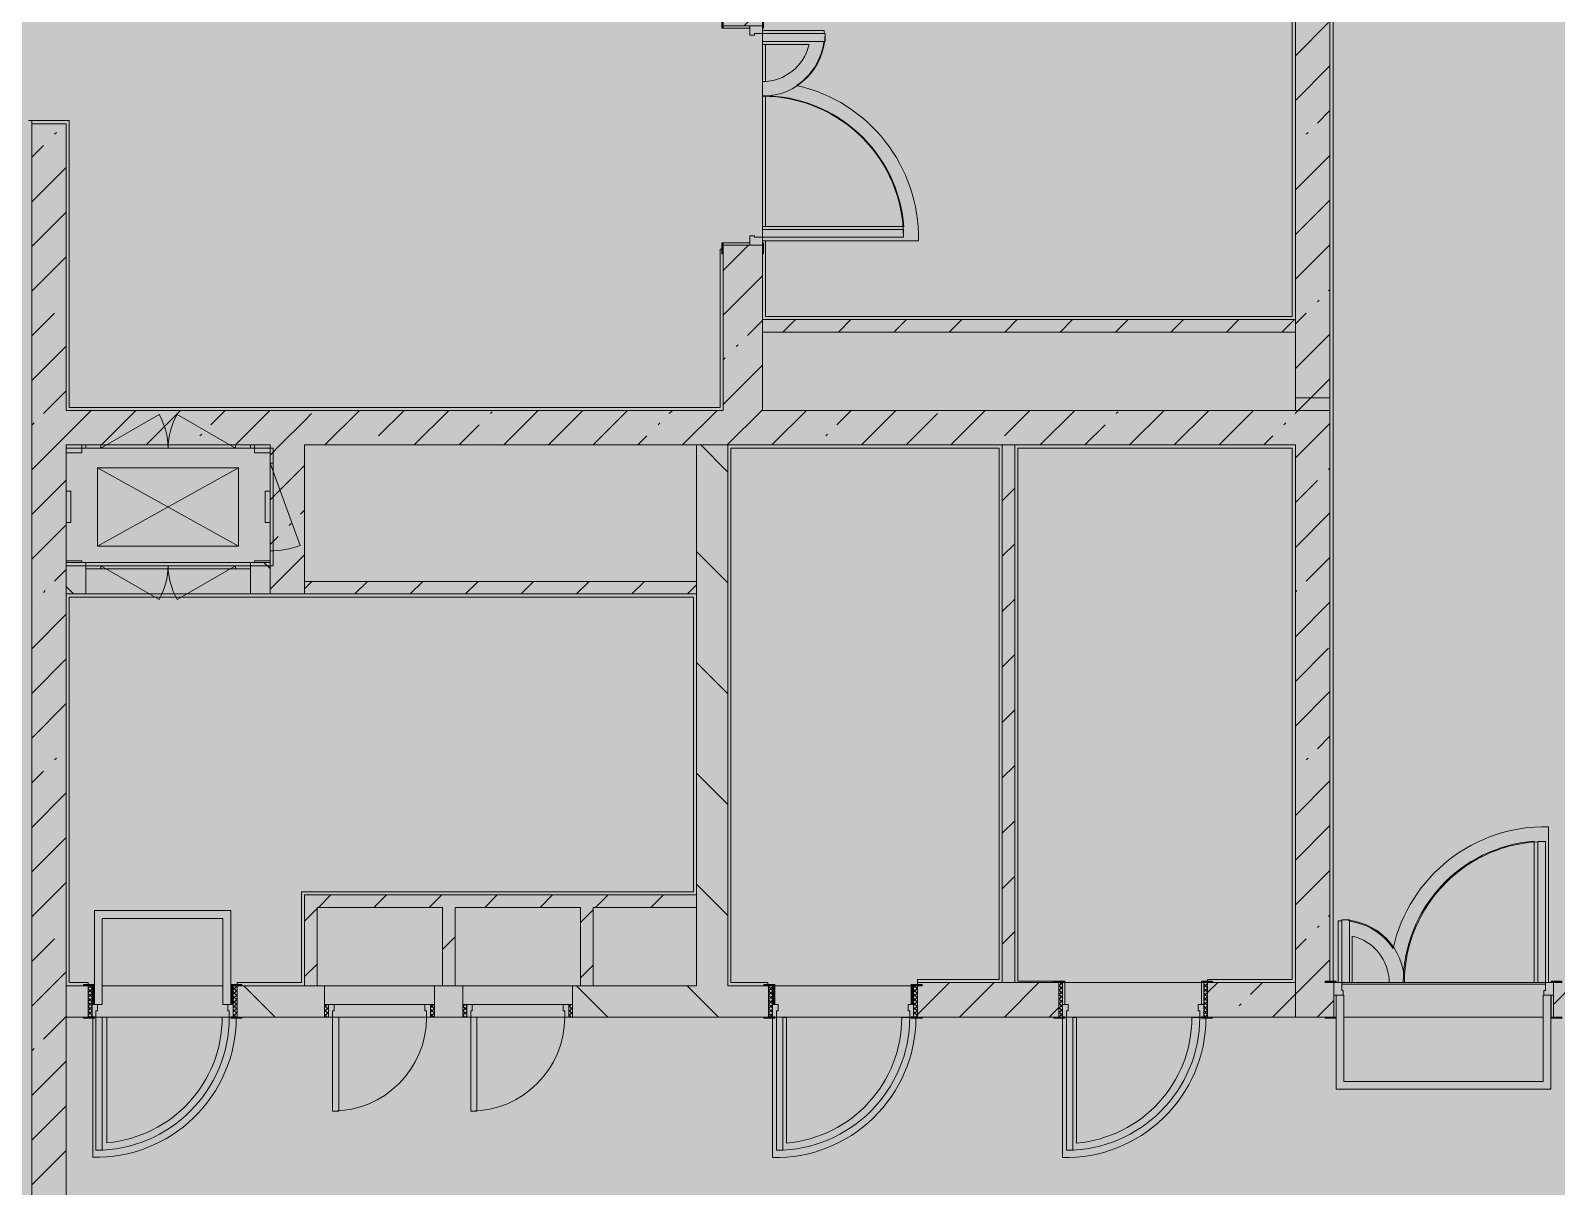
# Model space of a CAD drawing. Header units: millimetres. Extents: x 81469 to 281789, y -8553 to 29000.
# Drawn here: x 237348 to 247080, y 12319 to 19695 of the extents above; entities that cross this region are included whole.
import ezdxf

# ---------------------------------------------------------------- set-up
doc = ezdxf.new("R2010")
doc.units = ezdxf.units.MM
doc.layers.add('A-DETL-GENF-2', color=7, linetype='Continuous', lineweight=9, true_color=0xc0c0c0, transparency=0.4)
for name, color, linetype, lineweight, true_color in [('A-DOOR-1', 7, 'Continuous', 5, 0xb7b7b7), ('A-DOOR-2', 7, 'Continuous', 5, 0xe2e2e2), ('A-DOOR-3', 7, 'Continuous', 5, 0xaaaaaa), ('A-DOOR-FRAM-1', 7, 'Continuous', 5, 0xe2e2e2), ('A-DOOR-FRAM-2', 7, 'Continuous', 5, 0xb7b7b7), ('A-DOOR-FRAM-3', 7, 'Continuous', 5, 0xaaaaaa), ('A-FLOR-2', 7, 'Continuous', 5, 0xb7b7b7), ('A-GENM-2', 7, 'Continuous', 5, 0x737373), ('A-WALL-6', 7, 'Continuous', 9, 0x737373), ('I-WALL-3', 7, 'Continuous', 5, 0x737373), ('M-EQPM-1', 7, 'Continuous', 5, 0x737373)]:
    doc.layers.add(name, color=color, linetype=linetype, lineweight=lineweight, true_color=true_color)
doc.layers.add('I-WALL-2', color=7, linetype='Continuous', lineweight=5)
pattern_1 = [(45, (152605.2, 0), (-285.1231, 285.1231), []), (45, (152890.3, 0), (-285.1231, 285.1231), [504.031, -100.806, 16.764, -84.042])]
pattern_2 = [(135, (152605.2, 0), (-353.5534, -353.5534), [])]
pattern_3 = [(135, (1826.41, 164.685), (-14.14214, -14.14214), []), (225, (1826.41, 164.685), (14.14214, -14.14214), [])]
pattern_4 = [(45, (-296.384, 164.685), (-14.1421, 14.1421), []), (135, (-296.384, 164.685), (-14.1421, -14.1421), [])]
pattern_5 = [(45, (152605.18, 0), (-176.7767, 176.7767), [])]

# ---------------------------------------------------------------- blocks, each defined once
blk = doc.blocks.new('110_Дверь_СКБ_2Ст - Д-1_л_Лестничная клетка EIS60 2-32142534-3_5_3_птичка')
at = {"layer": 'A-DOOR-2'}
for points in [[(612.5, 110), (662.5, 110), (662.5, 1010), (612.5, 1010), (612.5, 603.3)], [(-587.5, 110), (-587.5, 510), (-637.5, 510), (-637.5, 110)], [(712.5, -110), (712.5, 30), (697.5, 24.8), (697.5, -110)]]:
    blk.add_hatch(color=256, dxfattribs=at).paths.add_polyline_path(points)
h = blk.add_hatch(color=256, dxfattribs=at)
h.paths.add_polyline_path([(652.5, 30), (712.5, 30), (712.5, 110), (662.5, 110), (662.5, 60), (652.5, 60)])
h.paths.add_polyline_path([(-687.5, 30), (-627.5, 30), (-627.5, 60), (-637.5, 60), (-637.5, 110), (-687.5, 110)])
at = {"layer": 'A-DOOR-FRAM-1'}
for points in [[(-672.5, 110), (-672.5, 118), (-742.5, 118), (-742.5, 110)], [(767.5, 110), (767.5, 118), (697.5, 118), (697.5, 110)], [(-672.5, -110), (-672.5, 30), (-687.5, 24.8), (-687.5, -110)], [(-672.5, -118), (-672.5, -110), (-742.5, -110), (-742.5, -118)], [(767.5, -118), (767.5, -110), (697.5, -110), (697.5, -118)]]:
    blk.add_hatch(color=256, dxfattribs=at).paths.add_polyline_path(points)
at = {"layer": 'A-DOOR-1'}
for p, q in [((662.5, 1010), (612.5, 1010)), ((612.5, 1010), (612.5, 110)), ((662.5, 110), (662.5, 1010)), ((-637.5, 510), (-637.5, 110)), ((-587.5, 510), (-637.5, 510)), ((-587.5, 110), (-587.5, 510)), ((-637.5, 110), (-587.5, 110)), ((612.5, 110), (662.5, 110))]:
    blk.add_line(p, q, dxfattribs=at)
for centre, radius, start, end in [((662.5, 110), 900, 90, 180), ((-637.5, 110), 400, 360, 90)]:
    blk.add_arc(centre, radius, start, end, dxfattribs=at)
at = {"layer": 'A-DOOR-FRAM-2'}
for p, q in [((-672.5, 118), (-742.5, 118)), ((-742.5, 118), (-742.5, 110)), ((-742.5, 110), (-672.5, 110)), ((-637.5, 110), (-687.5, 110)), ((-687.5, 110), (-687.5, 30)), ((-672.5, 110), (-672.5, 118)), ((-637.5, 60), (-637.5, 110)), ((662.5, 110), (662.5, 60)), ((712.5, 110), (662.5, 110)), ((767.5, 118), (697.5, 118)), ((697.5, 118), (697.5, 110)), ((697.5, 110), (767.5, 110)), ((712.5, 30), (712.5, 110)), ((767.5, 110), (767.5, 118)), ((-687.5, 30), (-627.5, 30)), ((-672.5, 30), (-687.5, 30)), ((-687.5, 30), (-687.5, -110)), ((-672.5, -110), (-672.5, 30)), ((-627.5, 60), (-637.5, 60)), ((-627.5, 30), (-627.5, 60)), ((662.5, 60), (652.5, 60)), ((652.5, 60), (652.5, 30)), ((652.5, 30), (712.5, 30)), ((712.5, 30), (697.5, 30)), ((697.5, 30), (697.5, -110)), ((712.5, -110), (712.5, 30)), ((-672.5, -110), (-742.5, -110)), ((-742.5, -110), (-742.5, -118)), ((-742.5, -118), (-672.5, -118)), ((-687.5, -110), (-672.5, -110)), ((-672.5, -118), (-672.5, -110)), ((697.5, -110), (712.5, -110)), ((767.5, -110), (697.5, -110)), ((697.5, -110), (697.5, -118)), ((697.5, -118), (767.5, -118)), ((767.5, -118), (767.5, -110))]:
    blk.add_line(p, q, dxfattribs=at)
blk = doc.blocks.new('110_Дверь_СКБ_1Ст_Внутренняя1 - Д-8 950x2100h_охрана-V24-3_5_3_птичка')
at = {"layer": 'A-DOOR-2'}
h = blk.add_hatch(color=256, dxfattribs=at)
h.paths.add_polyline_path([(437.5, 100), (437.5, 60), (427.5, 60), (427.5, 20), (462.5, 20), (462.5, 100)])
h.paths.add_polyline_path([(-412.5, 100), (-437.5, 100), (-437.5, 20), (-402.5, 20), (-402.5, 60), (-412.5, 60)])
at = {"layer": 'A-DOOR-3'}
h = blk.add_hatch(dxfattribs=at)
h.set_pattern_fill('FP_62', color=256, style=0, pattern_type=2)
h.set_pattern_definition(pattern_3)
h.paths.add_polyline_path([(487.5, 100), (462.5, 100), (462.5, -100), (487.5, -100), (487.5, -34.8)])
at = {"layer": 'A-DOOR-FRAM-1'}
for points in [[(397.5, 950), (397.5, 100), (437.5, 100), (437.5, 950)], [(-492.5, 108), (-492.5, 100), (-422.5, 100), (-422.5, 108)], [(517.5, 108), (447.5, 108), (447.5, 100), (517.5, 100)], [(-422.5, 20), (-437.5, 20), (-437.5, -100), (-422.5, -100), (-422.5, -34.8)], [(462.5, 20), (447.5, 20), (447.5, -100), (462.5, -100), (462.5, -34.8)], [(-492.5, -100), (-492.5, -108), (-422.5, -108), (-422.5, -100)], [(447.5, -100), (447.5, -108), (517.5, -108), (517.5, -100)]]:
    blk.add_hatch(color=256, dxfattribs=at).paths.add_polyline_path(points)
at = {"layer": 'A-DOOR-FRAM-3'}
h = blk.add_hatch(dxfattribs=at)
h.set_pattern_fill('FP_63', color=256, style=0, pattern_type=2)
h.set_pattern_definition(pattern_4)
h.paths.add_polyline_path([(-437.5, 100), (-462.5, 100), (-462.5, -100), (-437.5, -100), (-437.5, -34.8)])
at = {"layer": 'A-DOOR-1'}
for p, q in [((437.5, 950), (397.5, 950)), ((397.5, 950), (397.5, 100)), ((437.5, 100), (437.5, 950)), ((397.5, 100), (437.5, 100))]:
    blk.add_line(p, q, dxfattribs=at)
blk.add_arc((437.5, 100), 850, 90, 180, dxfattribs=at)
at = {"layer": 'A-DOOR-FRAM-2'}
for p, q in [((-422.5, 108), (-492.5, 108)), ((-492.5, 108), (-492.5, 100)), ((-492.5, 100), (-422.5, 100)), ((-437.5, 100), (-462.5, 100)), ((-462.5, 100), (-462.5, -100)), ((-412.5, 100), (-437.5, 100)), ((-437.5, 100), (-437.5, 20)), ((-437.5, -100), (-437.5, 100)), ((-422.5, 100), (-437.5, 100)), ((-437.5, 100), (-437.5, 99)), ((-437.5, 99), (-422.5, 99)), ((-422.5, 100), (-422.5, 108)), ((-422.5, 99), (-422.5, 100)), ((-412.5, 60), (-412.5, 100)), ((437.5, 100), (437.5, 60)), ((462.5, 100), (437.5, 100)), ((517.5, 108), (447.5, 108)), ((447.5, 108), (447.5, 100)), ((462.5, 100), (447.5, 100)), ((447.5, 100), (447.5, 99)), ((447.5, 100), (517.5, 100)), ((447.5, 99), (462.5, 99)), ((462.5, 20), (462.5, 100)), ((487.5, 100), (462.5, 100)), ((462.5, 100), (462.5, -100)), ((462.5, 99), (462.5, 100)), ((487.5, -100), (487.5, 100)), ((517.5, 100), (517.5, 108)), ((-437.5, 20), (-402.5, 20)), ((-422.5, 20), (-437.5, 20)), ((-437.5, 20), (-437.5, -100)), ((-422.5, -100), (-422.5, 20)), ((-402.5, 60), (-412.5, 60)), ((-402.5, 20), (-402.5, 60)), ((437.5, 60), (427.5, 60)), ((427.5, 60), (427.5, 20)), ((427.5, 20), (462.5, 20)), ((462.5, 20), (447.5, 20)), ((447.5, 20), (447.5, -100)), ((462.5, -100), (462.5, 20)), ((-422.5, -100), (-492.5, -100)), ((-492.5, -100), (-492.5, -108)), ((-492.5, -108), (-422.5, -108)), ((-462.5, -100), (-437.5, -100)), ((-437.5, -100), (-422.5, -100)), ((-422.5, -108), (-422.5, -100)), ((447.5, -100), (462.5, -100)), ((517.5, -100), (447.5, -100)), ((447.5, -100), (447.5, -108)), ((447.5, -108), (517.5, -108)), ((462.5, -100), (487.5, -100)), ((517.5, -108), (517.5, -100))]:
    blk.add_line(p, q, dxfattribs=at)
blk = doc.blocks.new('DOR_Проход в стене_Прямоугольный - 1050x1150 EI30-23344994-3_5_3_птичка')
at = {"layer": 'A-DOOR-1'}
for p, q in [((525, 100), (-525, 100)), ((525, -100), (-525, -100))]:
    blk.add_line(p, q, dxfattribs=at)
blk = doc.blocks.new('110_Дверь_СКБ_1Ст_Внутренняя1 - Д-8 950x2100h_охрана-32352528-3_5_3_птичка')
at = {"layer": 'A-DOOR-2'}
h = blk.add_hatch(color=256, dxfattribs=at)
h.paths.add_polyline_path([(437.5, 110), (437.5, 70), (427.5, 70), (427.5, 30), (462.5, 30), (462.5, 110)])
h.paths.add_polyline_path([(-412.5, 110), (-437.5, 110), (-437.5, 30), (-402.5, 30), (-402.5, 70), (-412.5, 70)])
at = {"layer": 'A-DOOR-3'}
h = blk.add_hatch(dxfattribs=at)
h.set_pattern_fill('FP_78', color=256, style=0, pattern_type=2)
h.set_pattern_definition([(135, (1826.41, 174.685), (-14.14214, -14.14214), []), (225, (1826.41, 174.685), (14.14214, -14.14214), [])])
h.paths.add_polyline_path([(487.5, 110), (462.5, 110), (462.5, -110), (487.5, -110), (487.5, -24.8)])
at = {"layer": 'A-DOOR-FRAM-1'}
for points in [[(397.5, 960), (397.5, 110), (437.5, 110), (437.5, 960), (427.1, 960)], [(-492.5, 118), (-492.5, 110), (-422.5, 110), (-422.5, 118)], [(517.5, 118), (447.5, 118), (447.5, 110), (517.5, 110)], [(-422.5, 30), (-437.5, 30), (-437.5, -110), (-422.5, -110), (-422.5, -24.8)], [(462.5, 30), (447.5, 30), (447.5, -110), (462.5, -110), (462.5, -24.8)], [(-492.5, -110), (-492.5, -118), (-422.5, -118), (-422.5, -110)], [(517.5, -110), (447.5, -110), (447.5, -118), (517.5, -118)]]:
    blk.add_hatch(color=256, dxfattribs=at).paths.add_polyline_path(points)
at = {"layer": 'A-DOOR-FRAM-3'}
h = blk.add_hatch(dxfattribs=at)
h.set_pattern_fill('FP_79', color=256, style=0, pattern_type=2)
h.set_pattern_definition([(45, (-296.384, 174.685), (-14.1421, 14.1421), []), (135, (-296.384, 174.685), (-14.1421, -14.1421), [])])
h.paths.add_polyline_path([(-437.5, 110), (-462.5, 110), (-462.5, -110), (-437.5, -110), (-437.5, -24.8)])
at = {"layer": 'A-DOOR-1'}
for p, q in [((437.5, 960), (397.5, 960)), ((397.5, 960), (397.5, 110)), ((437.5, 110), (437.5, 960)), ((397.5, 110), (437.5, 110))]:
    blk.add_line(p, q, dxfattribs=at)
blk.add_arc((437.5, 110), 850, 90, 180, dxfattribs=at)
at = {"layer": 'A-DOOR-FRAM-2'}
for p, q in [((-422.5, 118), (-492.5, 118)), ((-492.5, 118), (-492.5, 110)), ((-492.5, 110), (-422.5, 110)), ((-437.5, 110), (-462.5, 110)), ((-462.5, 110), (-462.5, -110)), ((-412.5, 110), (-437.5, 110)), ((-437.5, 110), (-437.5, 30)), ((-437.5, -110), (-437.5, 110)), ((-422.5, 110), (-437.5, 110)), ((-437.5, 110), (-437.5, 109)), ((-437.5, 109), (-422.5, 109)), ((-422.5, 110), (-422.5, 118)), ((-422.5, 109), (-422.5, 110)), ((-412.5, 70), (-412.5, 110)), ((437.5, 110), (437.5, 70)), ((462.5, 110), (437.5, 110)), ((517.5, 118), (447.5, 118)), ((447.5, 118), (447.5, 110)), ((462.5, 110), (447.5, 110)), ((447.5, 110), (447.5, 109)), ((447.5, 110), (517.5, 110)), ((447.5, 109), (462.5, 109)), ((462.5, 30), (462.5, 110)), ((487.5, 110), (462.5, 110)), ((462.5, 110), (462.5, -110)), ((462.5, 109), (462.5, 110)), ((487.5, -110), (487.5, 110)), ((517.5, 110), (517.5, 118)), ((-437.5, 30), (-402.5, 30)), ((-422.5, 30), (-437.5, 30)), ((-437.5, 30), (-437.5, -110)), ((-422.5, -110), (-422.5, 30)), ((-402.5, 70), (-412.5, 70)), ((-402.5, 30), (-402.5, 70)), ((437.5, 70), (427.5, 70)), ((427.5, 70), (427.5, 30)), ((427.5, 30), (462.5, 30)), ((462.5, 30), (447.5, 30)), ((447.5, 30), (447.5, -110)), ((462.5, -110), (462.5, 30)), ((-422.5, -110), (-492.5, -110)), ((-492.5, -110), (-492.5, -118)), ((-492.5, -118), (-422.5, -118)), ((-462.5, -110), (-437.5, -110)), ((-437.5, -110), (-422.5, -110)), ((-422.5, -118), (-422.5, -110)), ((447.5, -110), (462.5, -110)), ((517.5, -110), (447.5, -110)), ((447.5, -110), (447.5, -118)), ((447.5, -118), (517.5, -118)), ((462.5, -110), (487.5, -110)), ((517.5, -118), (517.5, -110))]:
    blk.add_line(p, q, dxfattribs=at)
blk = doc.blocks.new('110_Дверь_СКБ_1Ст_Внутренняя1 - Д-8 950x2100h_охрана-V63-3_5_3_птичка')
at = {"layer": 'A-DOOR-2'}
h = blk.add_hatch(color=256, dxfattribs=at)
h.paths.add_polyline_path([(441.5, 100), (437.5, 100), (437.5, 60), (427.5, 60), (427.5, 20), (462.5, 20), (462.5, 100)])
h.paths.add_polyline_path([(-412.5, 100), (-437.5, 100), (-437.5, 20), (-402.5, 20), (-402.5, 60), (-412.5, 60)])
at = {"layer": 'A-DOOR-3'}
h = blk.add_hatch(dxfattribs=at)
h.set_pattern_fill('FP_62', color=256, style=0, pattern_type=2)
h.set_pattern_definition(pattern_3)
h.paths.add_polyline_path([(487.5, 100), (462.5, 100), (462.5, -100), (487.5, -100), (487.5, -34.8)])
at = {"layer": 'A-DOOR-FRAM-1'}
for points in [[(397.5, 950), (397.5, 100), (437.5, 100), (437.5, 950)], [(-422.5, 108), (-492.5, 108), (-490.7, 100), (-422.5, 100)], [(517.5, 108), (447.5, 108), (447.5, 100), (517.5, 100)], [(-422.5, 20), (-437.5, 20), (-437.5, -100), (-422.5, -100), (-422.5, -34.8)], [(462.5, 20), (447.5, 20), (447.5, -100), (462.5, -100), (462.5, -34.8)], [(-422.5, -100), (-492.5, -100), (-490.7, -108), (-422.5, -108)], [(447.5, -100), (447.5, -108), (517.5, -108), (517.5, -100)]]:
    blk.add_hatch(color=256, dxfattribs=at).paths.add_polyline_path(points)
at = {"layer": 'A-DOOR-FRAM-3'}
h = blk.add_hatch(dxfattribs=at)
h.set_pattern_fill('FP_63', color=256, style=0, pattern_type=2)
h.set_pattern_definition(pattern_4)
h.paths.add_polyline_path([(-440.1, 100), (-462.5, 100), (-462.5, -100), (-437.5, -100), (-437.5, 100)])
at = {"layer": 'A-DOOR-1'}
for p, q in [((437.5, 950), (397.5, 950)), ((397.5, 950), (397.5, 100)), ((437.5, 100), (437.5, 950)), ((397.5, 100), (437.5, 100))]:
    blk.add_line(p, q, dxfattribs=at)
blk.add_arc((437.5, 100), 850, 90, 180, dxfattribs=at)
at = {"layer": 'A-DOOR-FRAM-2'}
for p, q in [((-422.5, 108), (-492.5, 108)), ((-492.5, 108), (-492.5, 100)), ((-492.5, 100), (-422.5, 100)), ((-440.1, 100), (-462.5, 100)), ((-462.5, 100), (-462.5, -100)), ((-412.5, 100), (-437.5, 100)), ((-437.5, 100), (-437.5, 20)), ((-437.5, -100), (-437.5, 100)), ((-422.5, 100), (-437.5, 100)), ((-437.5, 100), (-437.5, 99)), ((-437.5, 99), (-422.5, 99)), ((-422.5, 100), (-422.5, 108)), ((-422.5, 99), (-422.5, 100)), ((-412.5, 60), (-412.5, 100)), ((437.5, 100), (437.5, 60)), ((462.5, 100), (437.5, 100)), ((517.5, 108), (447.5, 108)), ((447.5, 108), (447.5, 100)), ((462.5, 100), (447.5, 100)), ((447.5, 100), (447.5, 99)), ((447.5, 100), (517.5, 100)), ((447.5, 99), (462.5, 99)), ((462.5, 20), (462.5, 100)), ((487.5, 100), (462.5, 100)), ((462.5, 100), (462.5, -100)), ((462.5, 99), (462.5, 100)), ((487.5, -100), (487.5, 100)), ((517.5, 100), (517.5, 108)), ((-437.5, 20), (-402.5, 20)), ((-422.5, 20), (-437.5, 20)), ((-437.5, 20), (-437.5, -100)), ((-422.5, -100), (-422.5, 20)), ((-402.5, 60), (-412.5, 60)), ((-402.5, 20), (-402.5, 60)), ((437.5, 60), (427.5, 60)), ((427.5, 60), (427.5, 20)), ((427.5, 20), (462.5, 20)), ((462.5, 20), (447.5, 20)), ((447.5, 20), (447.5, -100)), ((462.5, -100), (462.5, 20)), ((-422.5, -100), (-492.5, -100)), ((-492.5, -100), (-492.5, -108)), ((-492.5, -108), (-422.5, -108)), ((-462.5, -100), (-437.5, -100)), ((-437.5, -100), (-422.5, -100)), ((-422.5, -108), (-422.5, -100)), ((447.5, -100), (462.5, -100)), ((517.5, -100), (447.5, -100)), ((447.5, -100), (447.5, -108)), ((447.5, -108), (517.5, -108)), ((462.5, -100), (487.5, -100)), ((517.5, -108), (517.5, -100))]:
    blk.add_line(p, q, dxfattribs=at)
blk = doc.blocks.new('110_Дверь_СКБ_2Ст - Д-1_л_Лестничная клетка EIS60 2-32359692-3_5_3_птичка')
at = {"layer": 'A-DOOR-2'}
for points in [[(662.5, 125), (662.5, 1025), (612.5, 1025), (612.5, 125)], [(-587.5, 525), (-637.5, 525), (-637.5, 125), (-587.5, 125)], [(712.5, -125), (712.5, 45), (697.5, 45), (697.5, -125)]]:
    blk.add_hatch(color=256, dxfattribs=at).paths.add_polyline_path(points)
h = blk.add_hatch(color=256, dxfattribs=at)
h.paths.add_polyline_path([(712.5, 125), (662.5, 125), (662.5, 75), (652.5, 75), (652.5, 45), (712.5, 45)])
h.paths.add_polyline_path([(-627.5, 45), (-627.5, 75), (-637.5, 75), (-637.5, 125), (-687.5, 125), (-687.5, 45)])
at = {"layer": 'A-DOOR-FRAM-1'}
for points in [[(-672.5, 125), (-672.5, 133), (-742.5, 133), (-742.5, 125)], [(767.5, 125), (767.5, 133), (697.5, 133), (697.5, 125)], [(-672.5, -125), (-672.5, 45), (-687.5, 45), (-687.5, -125)], [(-672.5, -133), (-672.5, -125), (-742.5, -125), (-742.5, -133)], [(767.5, -133), (767.5, -125), (697.5, -125), (697.5, -133)]]:
    blk.add_hatch(color=256, dxfattribs=at).paths.add_polyline_path(points)
at = {"layer": 'A-DOOR-1'}
for p, q in [((662.5, 1025), (612.5, 1025)), ((612.5, 1025), (612.5, 125)), ((662.5, 125), (662.5, 1025)), ((-637.5, 525), (-637.5, 125)), ((-587.5, 525), (-637.5, 525)), ((-587.5, 125), (-587.5, 525)), ((-637.5, 125), (-587.5, 125)), ((612.5, 125), (662.5, 125))]:
    blk.add_line(p, q, dxfattribs=at)
for centre, radius, start, end in [((662.5, 125), 900, 90, 180), ((-637.5, 125), 400, 360, 90)]:
    blk.add_arc(centre, radius, start, end, dxfattribs=at)
at = {"layer": 'A-DOOR-FRAM-2'}
for p, q in [((-672.5, 133), (-742.5, 133)), ((-742.5, 133), (-742.5, 125)), ((-742.5, 125), (-672.5, 125)), ((-637.5, 125), (-687.5, 125)), ((-687.5, 125), (-687.5, 45)), ((-672.5, 125), (-672.5, 133)), ((-637.5, 75), (-637.5, 125)), ((662.5, 125), (662.5, 75)), ((712.5, 125), (662.5, 125)), ((767.5, 133), (697.5, 133)), ((697.5, 133), (697.5, 125)), ((697.5, 125), (767.5, 125)), ((712.5, 45), (712.5, 125)), ((767.5, 125), (767.5, 133)), ((-687.5, 45), (-627.5, 45)), ((-672.5, 45), (-687.5, 45)), ((-687.5, 45), (-687.5, -125)), ((-672.5, -125), (-672.5, 45)), ((-627.5, 75), (-637.5, 75)), ((-627.5, 45), (-627.5, 75)), ((662.5, 75), (652.5, 75)), ((652.5, 75), (652.5, 45)), ((652.5, 45), (712.5, 45)), ((712.5, 45), (697.5, 45)), ((697.5, 45), (697.5, -125)), ((712.5, -125), (712.5, 45)), ((-672.5, -125), (-742.5, -125)), ((-742.5, -125), (-742.5, -133)), ((-742.5, -133), (-672.5, -133)), ((-687.5, -125), (-672.5, -125)), ((-672.5, -133), (-672.5, -125)), ((697.5, -125), (712.5, -125)), ((767.5, -125), (697.5, -125)), ((697.5, -125), (697.5, -133)), ((697.5, -133), (767.5, -133)), ((767.5, -133), (767.5, -125))]:
    blk.add_line(p, q, dxfattribs=at)
blk = doc.blocks.new('160_Подъемник - 160_Подъемник-23521422-3_5_3_птичка')
at = {"layer": 'A-GENM-2'}
for p, q in [((220, 0), (592.4, 215)), ((1080, 0), (707.6, 215)), ((-20, -95), (-20, 0)), ((-20, 0), (0, 0)), ((0, 0), (0, -95)), ((220, 20), (125, 20)), ((125, 20), (125, 0)), ((220, 0), (220, 20)), ((1080, 20), (220, 20)), ((220, 20), (1080, 20)), ((1080, 0), (1080, 20)), ((1080, 20), (1175, 20)), ((1175, 20), (1175, 0)), ((0, -95), (-20, -95)), ((-20, -95), (-20, -655)), ((-20, -655), (-20, -95)), ((125, 0), (220, 0)), ((1175, 0), (1080, 0)), ((0, -655), (-191.5, -128.8)), ((0, -655), (-20, -655)), ((-20, -655), (-20, -750)), ((0, -750), (0, -655)), ((-20, -750), (0, -750)), ((125, -770), (125, -750)), ((125, -750), (220, -750)), ((220, -770), (125, -770)), ((220, -750), (220, -770)), ((220, -750), (592.4, -965)), ((220, -770), (792, -770)), ((1080, -770), (508, -770)), ((1080, -750), (707.6, -965)), ((1080, -750), (1080, -770)), ((1175, -750), (1080, -750)), ((1080, -770), (1175, -770)), ((1175, -770), (1175, -750))]:
    blk.add_line(p, q, dxfattribs=at)
for centre, radius, start, end in [((220, 0), 430, 0, 30), ((1080, 0), 430, 150, 180), ((0, -655), 560, 90, 110), ((220, -750), 430, 330, 0), ((1080, -750), 430, 180, 210)]:
    blk.add_arc(centre, radius, start, end, dxfattribs=at)
at = {"layer": 'M-EQPM-1'}
for p, q in [((1300, 0), (0, 0)), ((0, 0), (0, -750)), ((1300, -750), (1300, 0)), ((1100, -625), (200, -125)), ((200, -625), (1100, -125)), ((1100, -125), (200, -125)), ((200, -125), (200, -625)), ((1100, -625), (1100, -125)), ((200, -625), (1100, -625)), ((0, -750), (1300, -750))]:
    blk.add_line(p, q, dxfattribs=at)
blk = doc.blocks.new('110_Дверь_СКБ_1Ст - д-18 700x2100h_Технический шкаф ЭОМ и СС-23257539-3_5_3_птичка')
at = {"layer": 'A-DOOR-2'}
h = blk.add_hatch(color=256, dxfattribs=at)
h.paths.add_polyline_path([(312.5, 100), (312.5, 60), (302.5, 60), (302.5, 20), (337.5, 20), (337.5, 100)])
h.paths.add_polyline_path([(-287.5, 100), (-312.5, 100), (-312.5, 20), (-277.5, 20), (-277.5, 60), (-287.5, 60)])
at = {"layer": 'A-DOOR-3'}
h = blk.add_hatch(dxfattribs=at)
h.set_pattern_fill('FP_102', color=256, style=0, pattern_type=2)
h.set_pattern_definition([(135, (1951.41, 164.685), (-14.14214, -14.14214), []), (225, (1951.41, 164.685), (14.14214, -14.14214), [])])
h.paths.add_polyline_path([(362.5, 100), (337.5, 100), (337.5, 20), (362.5, 20)])
at = {"layer": 'A-DOOR-FRAM-1'}
blk.add_hatch(color=256, dxfattribs=at).paths.add_polyline_path([(281.5, 700), (272.5, 700), (272.5, 100), (312.5, 100), (312.5, 700)])
at = {"layer": 'A-DOOR-FRAM-3'}
h = blk.add_hatch(dxfattribs=at)
h.set_pattern_fill('FP_103', color=256, style=0, pattern_type=2)
h.set_pattern_definition([(45, (-171.384, 164.685), (-14.1421, 14.1421), []), (135, (-171.384, 164.685), (-14.1421, -14.1421), [])])
h.paths.add_polyline_path([(-312.5, 100), (-337.5, 100), (-337.5, 20), (-312.5, 20)])
at = {"layer": 'A-DOOR-1'}
for p, q in [((312.5, 700), (272.5, 700)), ((272.5, 700), (272.5, 100)), ((312.5, 100), (312.5, 700)), ((272.5, 100), (312.5, 100))]:
    blk.add_line(p, q, dxfattribs=at)
blk.add_arc((312.5, 100), 600, 90, 180, dxfattribs=at)
at = {"layer": 'A-DOOR-FRAM-2'}
for p, q in [((-312.5, 100), (-337.5, 100)), ((-337.5, 100), (-337.5, 20)), ((-287.5, 100), (-312.5, 100)), ((-312.5, 100), (-312.5, 20)), ((-312.5, 20), (-312.5, 100)), ((-287.5, 60), (-287.5, 100)), ((-287.5, 100), (272.5, 100)), ((312.5, 100), (312.5, 60)), ((337.5, 100), (312.5, 100)), ((337.5, 20), (337.5, 100)), ((362.5, 100), (337.5, 100)), ((337.5, 100), (337.5, 20)), ((362.5, 20), (362.5, 100)), ((-337.5, 20), (-312.5, 20)), ((-312.5, 20), (-277.5, 20)), ((-277.5, 60), (-287.5, 60)), ((-277.5, 20), (-277.5, 60)), ((302.5, 20), (-277.5, 20)), ((312.5, 60), (302.5, 60)), ((302.5, 60), (302.5, 20)), ((302.5, 20), (337.5, 20)), ((337.5, 20), (362.5, 20))]:
    blk.add_line(p, q, dxfattribs=at)
blk = doc.blocks.new('Закладная деталь приямка - 200_100-20924312-3_5_3_птичка')
at = {"layer": 'M-EQPM-1'}
for p, q in [((85000, 16755), (84970, 16755)), ((85000, 16755), (84970, 16755)), ((85000, 16555), (85000, 16755)), ((85000, 16755), (85000, 16555)), ((84970, 16555), (85000, 16555)), ((85000, 16555), (84970, 16555))]:
    blk.add_line(p, q, dxfattribs=at)
blk = doc.blocks.new('Закладная деталь приямка - 150_100-20924311-3_5_3_птичка')
at = {"layer": 'M-EQPM-1'}
for p, q in [((85070, 17050), (85070, 17000)), ((85070, 17050), (85070, 17000)), ((84970, 17000), (85070, 17000)), ((85070, 17000), (84970, 17000))]:
    blk.add_line(p, q, dxfattribs=at)
blk = doc.blocks.new('Закладная деталь приямка - 150_100-V64-3_5_3_птичка')
at = {"layer": 'M-EQPM-1'}
for p, q in [((86170, 17000), (86170, 17050)), ((86170, 17000), (86170, 17050)), ((86270, 17000), (86170, 17000)), ((86170, 17000), (86270, 17000))]:
    blk.add_line(p, q, dxfattribs=at)
blk = doc.blocks.new('Закладная деталь приямка - 150_100-V65-3_5_3_птичка')
at = {"layer": 'M-EQPM-1'}
for p, q in [((86270, 16310), (86170, 16310)), ((86170, 16310), (86270, 16310)), ((86170, 16310), (86170, 16300)), ((86170, 16310), (86170, 16300))]:
    blk.add_line(p, q, dxfattribs=at)
blk = doc.blocks.new('Закладная деталь приямка - 150_100-V66-3_5_3_птичка')
at = {"layer": 'M-EQPM-1'}
for p, q in [((85070, 16310), (84970, 16310)), ((84970, 16310), (85070, 16310)), ((85070, 16300), (85070, 16310)), ((85070, 16310), (85070, 16300))]:
    blk.add_line(p, q, dxfattribs=at)

msp = doc.modelspace()

# ---------------------------------------------------------------- hatches: boundary and pattern name
at = {"layer": 'A-DETL-GENF-2'}
msp.add_hatch(color=256, dxfattribs=at).paths.add_polyline_path([(277838.2, -258), (277838.2, 21479), (245938.2, 21479), (245938.2, 27379), (237175.2, 27379), (237175.2, 10208.3), (241815.2, 10208.3), (241815.2, -258), (276592.8, -258)])
at = {"layer": 'I-WALL-2'}
h = msp.add_hatch(dxfattribs=at)
h.set_pattern_fill('FP_56', color=256, style=0, pattern_type=2)
h.set_pattern_definition(pattern_1)
h.paths.add_polyline_path([(241765.2, 17270), (242015.2, 17270), (242015.2, 18325), (241765.2, 18325), (241765.2, 18162.4)])
h.paths.add_polyline_path([(241765.2, 19725), (242015.2, 19725), (242015.2, 27100), (241765.2, 27100), (241765.2, 19750)])
h = msp.add_hatch(dxfattribs=at)
h.set_pattern_fill('FP_56', color=256, style=0, pattern_type=2)
h.set_pattern_definition(pattern_1)
h.paths.add_polyline_path([(245635.2, 17270), (245635.2, 21400), (245415.2, 21400), (245415.2, 17270)])
h = msp.add_hatch(dxfattribs=at)
h.set_pattern_fill('FP_56', color=256, style=0, pattern_type=2)
h.set_pattern_definition(pattern_1)
h.paths.add_polyline_path([(237355.2, 10400), (237575.2, 10400), (237575.2, 19100), (237355.2, 19100), (237355.2, 10439.8)])
h = msp.add_hatch(dxfattribs=at)
h.set_pattern_fill('FP_61', color=256, style=0, pattern_type=2)
h.set_pattern_definition(pattern_5)
h.paths.add_polyline_path([(243054.4, 17770), (245415.2, 17770), (245415.2, 17850), (242015.2, 17850), (242015.2, 17770), (243033.4, 17770)])
h = msp.add_hatch(dxfattribs=at)
h.set_pattern_fill('FP_56', color=256, style=0, pattern_type=2)
h.set_pattern_definition(pattern_1)
h.paths.add_polyline_path([(245415.2, 13620), (245605.2, 13620), (245605.2, 13628), (245635.2, 13628), (245635.2, 17350), (245415.2, 17350), (245415.2, 14113.3)])
h = msp.add_hatch(dxfattribs=at)
h.set_pattern_fill('FP_56', color=256, style=0, pattern_type=2)
h.set_pattern_definition(pattern_1)
h.paths.add_polyline_path([(238875.2, 17050), (239095.2, 17050), (239095.2, 17270), (237575.2, 17270), (237575.2, 17050)])
h = msp.add_hatch(dxfattribs=at)
h.set_pattern_fill('FP_56', color=256, style=0, pattern_type=2)
h.set_pattern_definition(pattern_1)
h.paths.add_polyline_path([(243625.2, 17050), (245415.2, 17050), (245415.2, 17270), (239095.2, 17270), (239095.2, 17050), (243545.2, 17050)])
h = msp.add_hatch(dxfattribs=at)
h.set_pattern_fill('FP_56', color=256, style=0, pattern_type=2)
h.set_pattern_definition(pattern_1)
h.paths.add_polyline_path([(238875.2, 16100), (239095.2, 16100), (239095.2, 17050), (238875.2, 17050), (238875.2, 16180)])
h = msp.add_hatch(dxfattribs=at)
h.set_pattern_fill('FP_59', color=256, style=0, pattern_type=2)
h.set_pattern_definition(pattern_2)
h.paths.add_polyline_path([(241795.2, 13600), (241795.2, 17050), (241595.2, 17050), (241595.2, 13600)])
h = msp.add_hatch(dxfattribs=at)
h.set_pattern_fill('FP_61', color=256, style=0, pattern_type=2)
h.set_pattern_definition(pattern_5)
h.paths.add_polyline_path([(243625.2, 13620), (243625.2, 17050), (243545.2, 17050), (243545.2, 13620)])
h = msp.add_hatch(dxfattribs=at)
h.set_pattern_fill('FP_59', color=256, style=0, pattern_type=2)
h.set_pattern_definition(pattern_2)
h.paths.add_polyline_path([(238875.2, 16100), (238875.2, 16300), (238750.2, 16300), (238750.2, 16100)])
h.paths.add_polyline_path([(237700.2, 16100), (237700.2, 16300), (237575.2, 16300), (237575.2, 16100)])
h = msp.add_hatch(dxfattribs=at)
h.set_pattern_fill('FP_61', color=256, style=0, pattern_type=2)
h.set_pattern_definition(pattern_5)
h.paths.add_polyline_path([(241595.2, 16100), (241595.2, 16180), (239095.2, 16180), (239095.2, 16100), (241169, 16100)])
h = msp.add_hatch(dxfattribs=at)
h.set_pattern_fill('FP_61', color=256, style=0, pattern_type=2)
h.set_pattern_definition(pattern_5)
h.paths.add_polyline_path([(239304.6, 14100), (241595.2, 14100), (241595.2, 14180), (239095.2, 14180), (239095.2, 14100), (239175.2, 14100)])
h = msp.add_hatch(dxfattribs=at)
h.set_pattern_fill('FP_61', color=256, style=0, pattern_type=2)
h.set_pattern_definition(pattern_5)
h.paths.add_polyline_path([(239175.2, 13600), (239175.2, 14100), (239095.2, 14100), (239095.2, 13600)])
h = msp.add_hatch(dxfattribs=at)
h.set_pattern_fill('FP_61', color=256, style=0, pattern_type=2)
h.set_pattern_definition(pattern_5)
h.paths.add_polyline_path([(239975.2, 13600), (240055.2, 13600), (240055.2, 14100), (239975.2, 14100), (239975.2, 13809.6)])
h = msp.add_hatch(dxfattribs=at)
h.set_pattern_fill('FP_61', color=256, style=0, pattern_type=2)
h.set_pattern_definition(pattern_5)
h.paths.add_polyline_path([(240935.2, 13600), (240935.2, 14100), (240855.2, 14100), (240855.2, 13600)])
h = msp.add_hatch(dxfattribs=at)
h.set_pattern_fill('FP_59', color=256, style=0, pattern_type=2)
h.set_pattern_definition(pattern_2)
h.paths.add_polyline_path([(240105.2, 13400), (240105.2, 13600), (239923.6, 13600), (239923.6, 13400)])
h.paths.add_polyline_path([(237715.2, 13400), (237715.2, 13600), (237575.2, 13600), (237575.2, 13400), (237685.2, 13400)])
h.paths.add_polyline_path([(238695.2, 13400), (239223.6, 13400), (239223.6, 13600), (238665.2, 13600), (238665.2, 13400)])
h.paths.add_polyline_path([(240805.2, 13400), (242055.2, 13400), (242055.2, 13600), (240805.2, 13600), (240805.2, 13480)])
h = msp.add_hatch(dxfattribs=at)
h.set_pattern_fill('FP_56', color=256, style=0, pattern_type=2)
h.set_pattern_definition(pattern_1)
h.paths.add_polyline_path([(245415.2, 13400), (245415.2, 13620), (244855.2, 13620), (244855.2, 13400), (244897.8, 13400)])
h.paths.add_polyline_path([(243005.2, 13400), (243905.2, 13400), (243905.2, 13620), (243005.2, 13620), (243005.2, 13608), (243035.2, 13608), (243033.4, 13600), (243005.2, 13600), (243005.2, 13461.3)])
h = msp.add_hatch(dxfattribs=at)
h.set_pattern_fill('FP_56', color=256, style=0, pattern_type=2)
h.set_pattern_definition(pattern_1)
h.paths.add_polyline_path([(247115.2, 13400), (247405.2, 13400), (247405.2, 13620), (247060.2, 13620), (247060.2, 13400)])
h.paths.add_polyline_path([(245415.2, 13400), (245660.2, 13400), (245660.2, 13620), (245415.2, 13620), (245415.2, 13534.8)])

# ---------------------------------------------------------------- linework, layer by layer
at = {"layer": 'A-FLOR-2'}
for p, q in [((245395.2, 17870), (245395.2, 21450)), ((245655.2, 21130), (245655.2, 13628)), ((242410, 19694.6), (242015.6, 19694.6)), ((242015.6, 19694.6), (242015.6, 19675)), ((242015.2, 18425), (242015.2, 19625)), ((242015.6, 19625), (242015.6, 19604.6)), ((242015.6, 19604.6), (242312.7, 19604.6)), ((242036.2, 19604.6), (242036.2, 19370.4)), ((242015.6, 19368.4), (242015.6, 19278.4)), ((242036.2, 19277.2), (242036.2, 18443.4)), ((237335.7, 19120), (237595.2, 19120)), ((237355.2, 19120), (237355.2, 19100)), ((237595.2, 19120), (237595.2, 17290)), ((242917.9, 18443.4), (242015.6, 18443.4)), ((242015.6, 18443.4), (242015.6, 18425)), ((241745.2, 17290), (241745.2, 18300)), ((241745.2, 18300), (241757.2, 18300)), ((242015.6, 18375), (242015.6, 18353.4)), ((242015.6, 18353.4), (243010.4, 18353.4)), ((242036.2, 18353.4), (242036.2, 17870)), ((242036.2, 17870), (245395.2, 17870)), ((237595.2, 17290), (241745.2, 17290)), ((243525.2, 17030), (241815.2, 17030)), ((241815.2, 17030), (241815.2, 13620)), ((243525.2, 13640), (243525.2, 17030)), ((245395.2, 17030), (243645.2, 17030)), ((243645.2, 17030), (243645.2, 13630)), ((245395.2, 13640), (245395.2, 17030)), ((241575.2, 16080), (237595.2, 16080)), ((237595.2, 16080), (237595.2, 13620)), ((241575.2, 14200), (241575.2, 16080)), ((247028.2, 13620), (247028.2, 14614.4)), ((246938.2, 14521.9), (246938.2, 13619.6)), ((239075.2, 13620), (239075.2, 14200)), ((239075.2, 14200), (241575.2, 14200)), ((237755.2, 14079.1), (237755.2, 13608)), ((238625.2, 14079.1), (237755.2, 14079.1)), ((237805.2, 13479.1), (237805.2, 14029.1)), ((237805.2, 14029.1), (238575.2, 14029.1)), ((238575.2, 14029.1), (238575.2, 13479.1)), ((238625.2, 13608), (238625.2, 14079.1)), ((245687.1, 14014), (245687.1, 13620)), ((245777.1, 13619.6), (245777.1, 13916.7)), ((243005.2, 13640), (243525.2, 13640)), ((243005.2, 13620), (243005.2, 13640)), ((243645.2, 13630), (243905.2, 13630)), ((244855.2, 13640), (245395.2, 13640)), ((244855.2, 13628), (244855.2, 13640)), ((237595.2, 13620), (237715.2, 13620)), ((237715.2, 13620), (237715.2, 13608)), ((238665.2, 13608), (238665.2, 13620)), ((238665.2, 13620), (239075.2, 13620)), ((241815.2, 13620), (242050.2, 13620)), ((242050.2, 13620), (242050.2, 13608)), ((245724.8, 13539.6), (245675.2, 13539.6)), ((245710.2, 13619.6), (245777.1, 13619.6)), ((245710.2, 13610), (247010.2, 13610)), ((245724.8, 12989.6), (245724.8, 13539.6)), ((246013.2, 13619.6), (246103.2, 13619.6)), ((246938.2, 13619.6), (247010.2, 13619.6)), ((247044.8, 13539.6), (246994.8, 13539.6)), ((246994.8, 13539.6), (246994.8, 12989.6)), ((247044.8, 12939.6), (247044.8, 13539.6)), ((237774.9, 13479.1), (237805.2, 13479.1)), ((238575.2, 13479.1), (238605.4, 13479.1)), ((237745.2, 13392), (237745.2, 12505.2)), ((238570.2, 13400), (237805.2, 13400)), ((237835.2, 12598), (237835.2, 13400)), ((238615.2, 13400), (238570.2, 13400)), ((242079.6, 13392), (242079.6, 12503.1)), ((242101.2, 13397.9), (242095.2, 13397.9)), ((242955.2, 13400), (242145.2, 13400)), ((242169.6, 13397.9), (242145.2, 13397.9)), ((242169.6, 12595.9), (242169.6, 13397.9)), ((242965.2, 13397.9), (242904.6, 13397.9)), ((243929.6, 13392), (243929.6, 12503.1)), ((243955.2, 13397.9), (243945.2, 13397.9)), ((244805.2, 13400), (243995.2, 13400)), ((244019.6, 13397.9), (243995.2, 13397.9)), ((244019.6, 12595.9), (244019.6, 13397.9)), ((244815.2, 13397.9), (244754.6, 13397.9)), ((245674.8, 13392), (245674.8, 12939.6)), ((246994.8, 12989.6), (245724.8, 12989.6)), ((245674.8, 12939.6), (247044.8, 12939.6))]:
    msp.add_line(p, q, dxfattribs=at)
for centre, radius, start, end in [((242015.6, 19673.4), 395, 0.22926, 3.07201), ((242015.6, 19673.4), 305, 270, 346.9573), ((242015.6, 19673.4), 395, 303.54048, 352.95968), ((242015.6, 18373.4), 905, 4.43687, 90), ((242015.6, 18373.4), 995, 358.8489, 77.32946), ((247008.2, 13619.6), 995, 88.8489, 167.32946), ((247008.2, 13619.6), 905, 94.43687, 180), ((245708.2, 13619.6), 395, 89.71459, 93.07201), ((245708.2, 13619.6), 395, 33.54048, 82.43416), ((245708.2, 13619.6), 305, 0, 76.9573), ((237765.2, 13400), 895, 268.71954, 359.48675), ((237765.2, 13400), 805, 274.98854, 360), ((242099.6, 13397.9), 895, 268.71954, 359.62258), ((242099.6, 13397.9), 805, 274.98854, 360), ((243949.6, 13397.9), 895, 268.71954, 359.62258), ((243949.6, 13397.9), 805, 274.98854, 360)]:
    msp.add_arc(centre, radius, start, end, dxfattribs=at)
at = {"layer": 'A-WALL-6'}
for p, q in [((242015.2, 17850), (242015.2, 17770)), ((245415.2, 17770), (245415.2, 17850)), ((243625.2, 17050), (243545.2, 17050)), ((237575.2, 16300), (237575.2, 16100)), ((239095.2, 16100), (239095.2, 16180)), ((241595.2, 16100), (241595.2, 16180)), ((241595.2, 14100), (241595.2, 14180)), ((237575.2, 13600), (237575.2, 13400)), ((239095.2, 13600), (239175.2, 13600)), ((239975.2, 13600), (240055.2, 13600)), ((240855.2, 13600), (240935.2, 13600)), ((243545.2, 13620), (243625.2, 13620))]:
    msp.add_line(p, q, dxfattribs=at)
at = {"layer": 'I-WALL-3'}
for p, q in [((245415.2, 26850), (245415.2, 17850)), ((245635.2, 13628), (245635.2, 21150)), ((237575.2, 19100), (237355.2, 19100)), ((237355.2, 19100), (237355.2, 10400)), ((237575.2, 17270), (237575.2, 19100)), ((241765.2, 18270), (241765.2, 17270)), ((242015.2, 17850), (242015.2, 18270)), ((245415.2, 17850), (242015.2, 17850)), ((242015.2, 17270), (242015.2, 17770)), ((242015.2, 17770), (245415.2, 17770)), ((245415.2, 17770), (245415.2, 17270)), ((245635.2, 17350), (245415.2, 17350)), ((241765.2, 17270), (237575.2, 17270)), ((245635.2, 17270), (242015.2, 17270)), ((237575.2, 17050), (238875.2, 17050)), ((237575.2, 16300), (237575.2, 17050)), ((238875.2, 17050), (238875.2, 16100)), ((239095.2, 16180), (239095.2, 17050)), ((239095.2, 17050), (243545.2, 17050)), ((241595.2, 17050), (241595.2, 16180)), ((241795.2, 13600), (241795.2, 17050)), ((243545.2, 17050), (243545.2, 13620)), ((243625.2, 17050), (245415.2, 17050)), ((243625.2, 13620), (243625.2, 17050)), ((245415.2, 17050), (245415.2, 13400)), ((237575.2, 16300), (238875.2, 16300)), ((237700.2, 16100), (237700.2, 16300)), ((238750.2, 16300), (238750.2, 16100)), ((241595.2, 16180), (239095.2, 16180)), ((237575.2, 13600), (237575.2, 16100)), ((237575.2, 16100), (241595.2, 16100)), ((241595.2, 16100), (241595.2, 14180)), ((241595.2, 14180), (239095.2, 14180)), ((239095.2, 14180), (239095.2, 13600)), ((239175.2, 14100), (239975.2, 14100)), ((239175.2, 13600), (239175.2, 14100)), ((239975.2, 14100), (239975.2, 13600)), ((240055.2, 14100), (240855.2, 14100)), ((240055.2, 13600), (240055.2, 14100)), ((240855.2, 14100), (240855.2, 13600)), ((240935.2, 14100), (241595.2, 14100)), ((240935.2, 13600), (240935.2, 14100)), ((241595.2, 14100), (241595.2, 13600)), ((237685.2, 13600), (237575.2, 13600)), ((237805.2, 13600), (238575.2, 13600)), ((239095.2, 13600), (238695.2, 13600)), ((239175.2, 13600), (239975.2, 13600)), ((239223.6, 13480), (239223.6, 13600)), ((239923.6, 13600), (239923.6, 13480)), ((240055.2, 13600), (240855.2, 13600)), ((240105.2, 13480), (240105.2, 13600)), ((240805.2, 13600), (240805.2, 13480)), ((241595.2, 13600), (240935.2, 13600)), ((242025.2, 13600), (241795.2, 13600)), ((242095.2, 13600), (242965.2, 13600)), ((243545.2, 13620), (243005.2, 13620)), ((243005.2, 13620), (243005.2, 13608)), ((243875.2, 13620), (243625.2, 13620)), ((243945.2, 13620), (244815.2, 13620)), ((245415.2, 13620), (244885.2, 13620)), ((245777.1, 13620), (246013.2, 13620)), ((246102.5, 13620), (246938.2, 13620)), ((237575.2, 10400), (237575.2, 13400)), ((237575.2, 13400), (237685.2, 13400)), ((238570.2, 13400), (237835.2, 13400)), ((238695.2, 13400), (239223.6, 13400)), ((239923.6, 13400), (240105.2, 13400)), ((240805.2, 13400), (242025.2, 13400)), ((242955.2, 13400), (242145.2, 13400)), ((243035.2, 13400), (243875.2, 13400)), ((244805.2, 13400), (243995.2, 13400)), ((244885.2, 13400), (245415.2, 13400)), ((245415.2, 13400), (245605.2, 13400)), ((246994.8, 13400), (245724.8, 13400))]:
    msp.add_line(p, q, dxfattribs=at)

# ---------------------------------------------------------------- block references
at = {"layer": 'A-DOOR-1'}
for name, p, rotation in [('110_Дверь_СКБ_2Ст - Д-1_л_Лестничная клетка EIS60 2-32359692-3_5_3_птичка', (241890.2, 19037.5), 269.9999999999998), ('110_Дверь_СКБ_1Ст_Внутренняя1 - Д-8 950x2100h_охрана-32352528-3_5_3_птичка', (244392.7, 13510), 180), ('110_Дверь_СКБ_1Ст_Внутренняя1 - Д-8 950x2100h_охрана-V24-3_5_3_птичка', (238202.7, 13500), 180), ('110_Дверь_СКБ_1Ст_Внутренняя1 - Д-8 950x2100h_охрана-V63-3_5_3_птичка', (242542.7, 13500), 180), ('110_Дверь_СКБ_1Ст - д-18 700x2100h_Технический шкаф ЭОМ и СС-23257539-3_5_3_птичка', (239586.1, 13500), 180), ('110_Дверь_СКБ_1Ст - д-18 700x2100h_Технический шкаф ЭОМ и СС-23257539-3_5_3_птичка', (240467.7, 13500), 180)]:
    msp.add_blockref(name, p, dxfattribs=dict(at, rotation=rotation))
for name, p in [('DOR_Проход в стене_Прямоугольный - 1050x1150 EI30-23344994-3_5_3_птичка', (238225.2, 16200)), ('110_Дверь_СКБ_2Ст - Д-1_л_Лестничная клетка EIS60 2-32142534-3_5_3_птичка', (246347.7, 13510))]:
    msp.add_blockref(name, p, dxfattribs=at)
at = {"layer": 'M-EQPM-1', "rotation": 180}
for name, p in [('160_Подъемник - 160_Подъемник-23521422-3_5_3_птичка', (238875.2, 16280)), ('Закладная деталь приямка - 200_100-20924312-3_5_3_птичка', (323845.2, 33310))]:
    msp.add_blockref(name, p, dxfattribs=at)
at = {"layer": 'M-EQPM-1'}
for name in ['Закладная деталь приямка - 150_100-20924311-3_5_3_птичка', 'Закладная деталь приямка - 150_100-V64-3_5_3_птичка', 'Закладная деталь приямка - 200_100-20924312-3_5_3_птичка', 'Закладная деталь приямка - 150_100-V66-3_5_3_птичка', 'Закладная деталь приямка - 150_100-V65-3_5_3_птичка']:
    msp.add_blockref(name, (152605.2, 0), dxfattribs=at)

doc.saveas('drawing.dxf')
